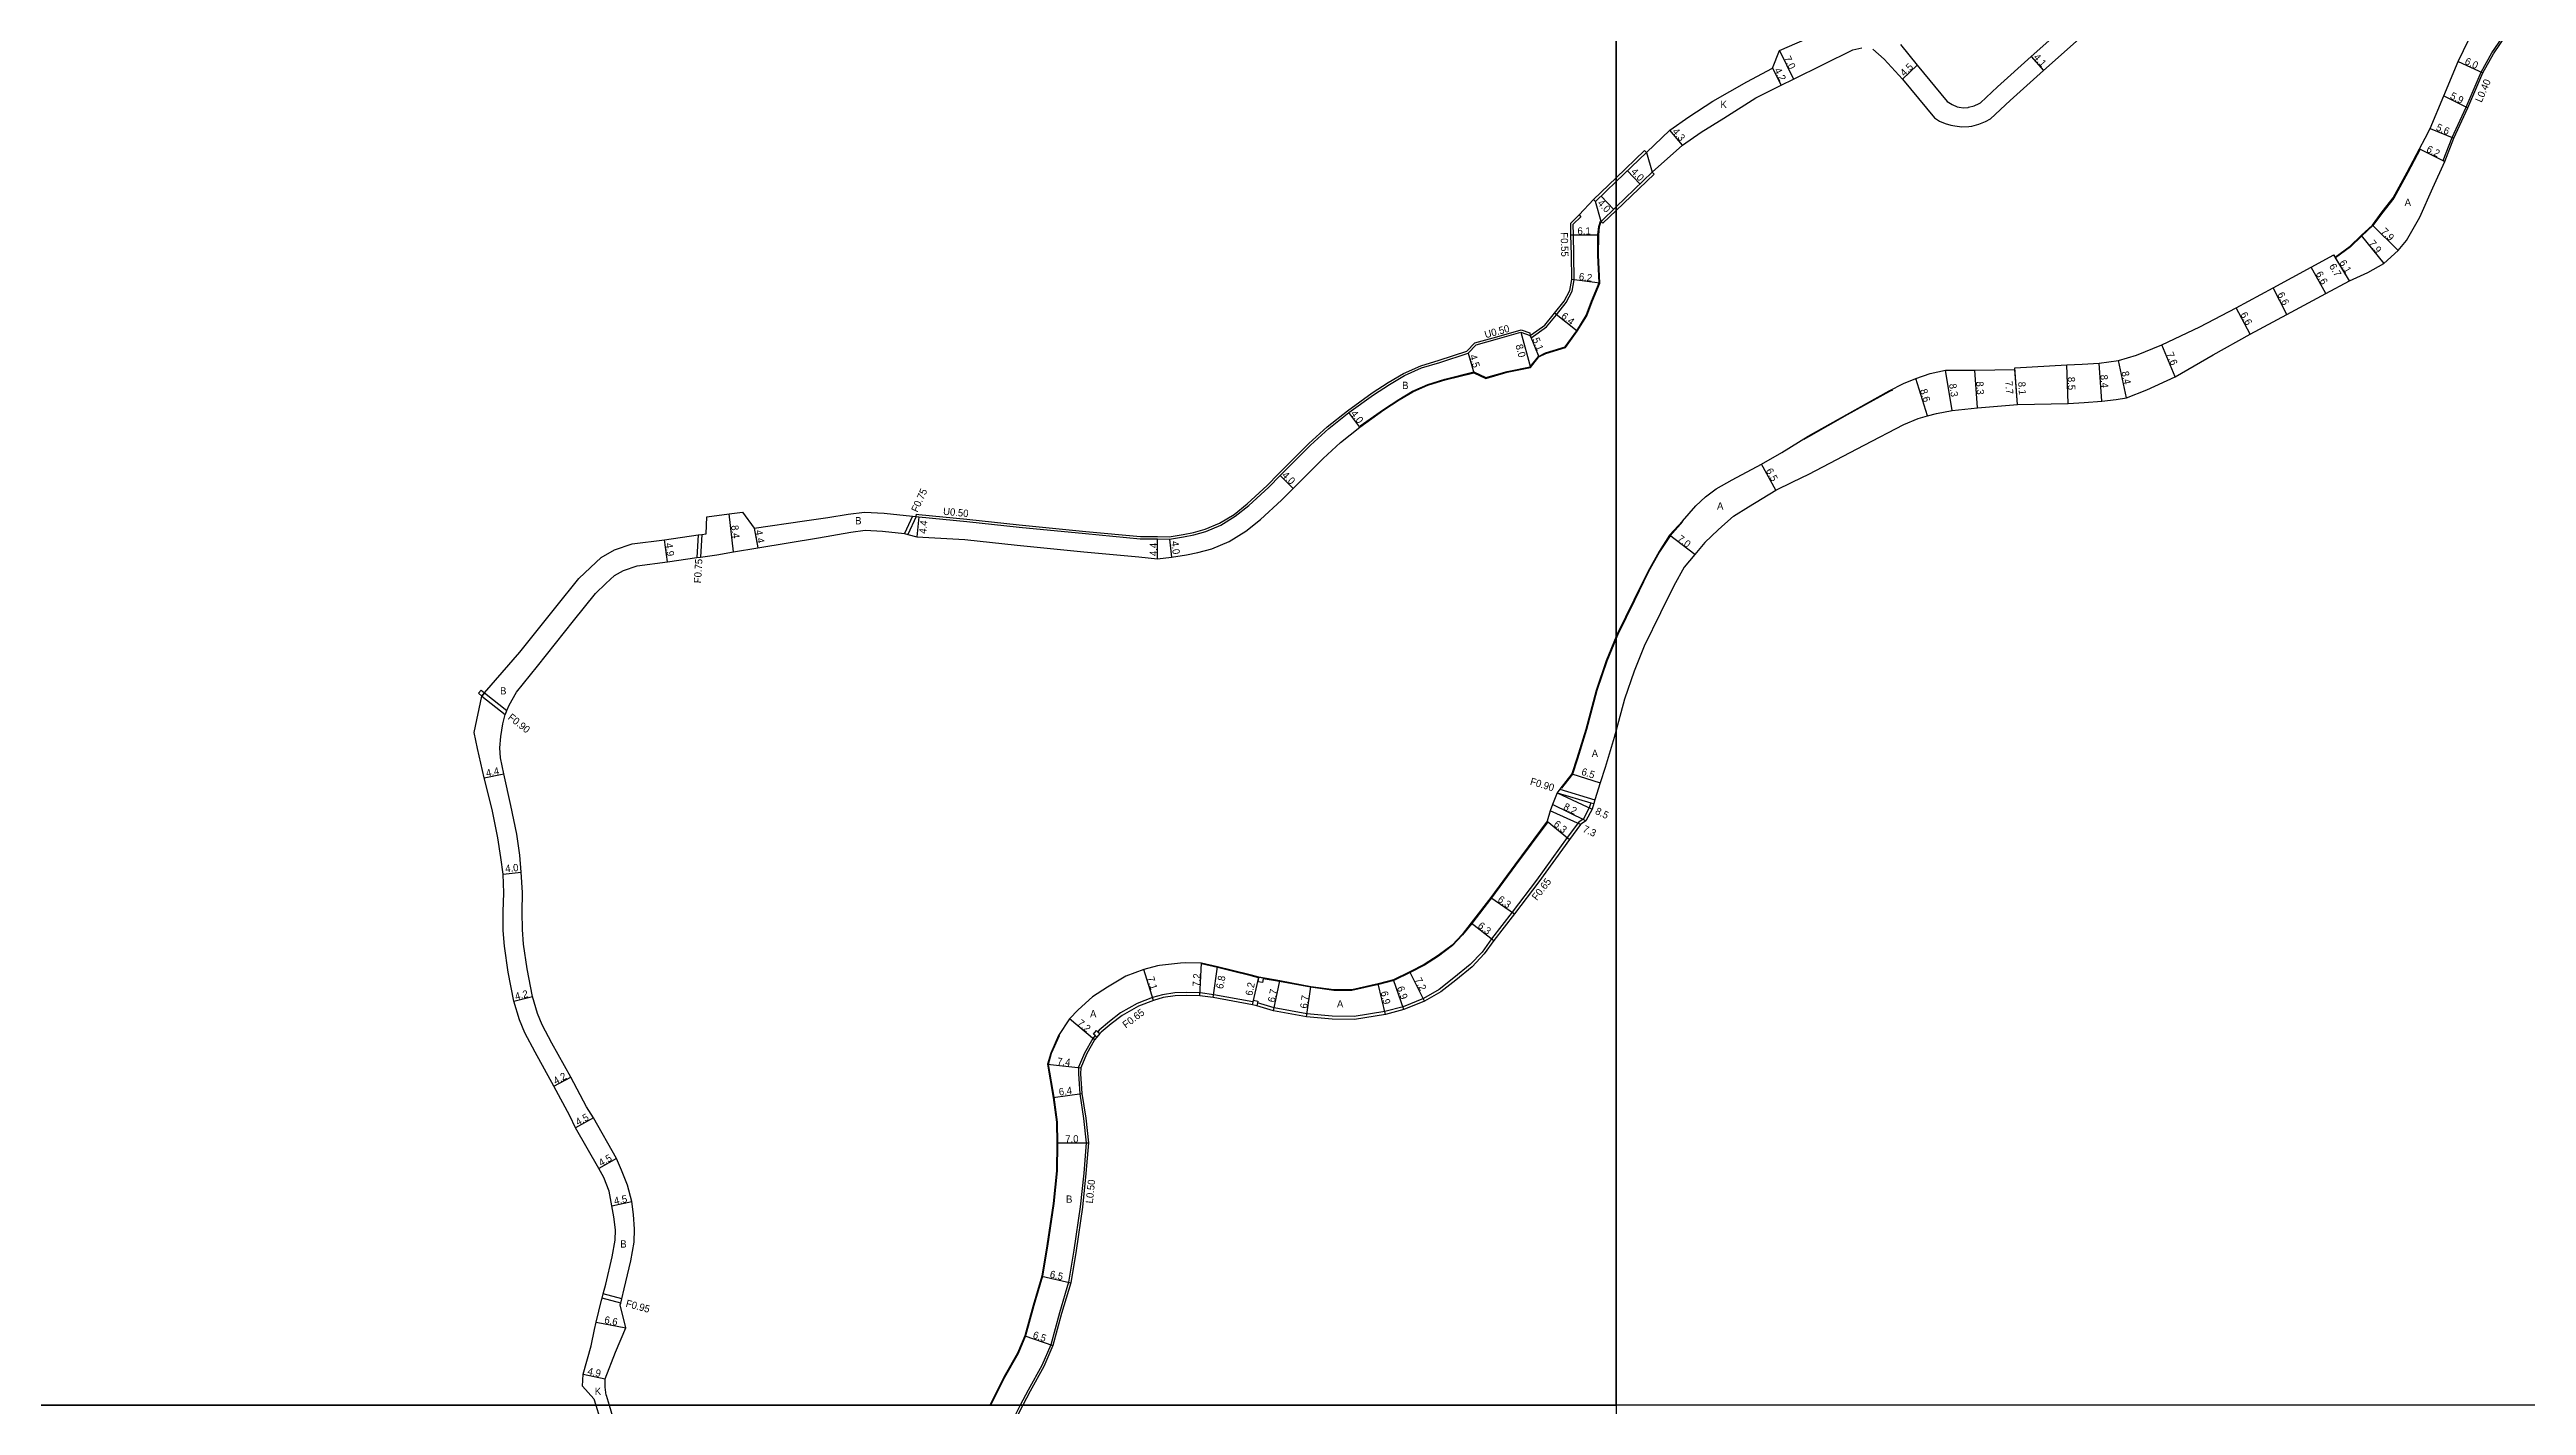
# Model space of a CAD drawing. Header units: metres. Extents: x -20000 to -17600, y -108000 to -105000.
# Drawn here: x -19544 to -19000, y -107400 to -107102 of the extents above; entities that cross this region are included whole.
import ezdxf

# ---------------------------------------------------------------- set-up
doc = ezdxf.new("R2010")
doc.units = ezdxf.units.M
doc.header["$LTSCALE"] = 2.5
for name, color, linetype in [('側溝・桝', 7, 'Continuous'), ('図郭', 7, 'Continuous'), ('幅員', 7, 'Continuous'), ('歩道・分離帯・安全施設', 7, 'Continuous'), ('舗装', 7, 'Continuous'), ('道路', 7, 'Continuous')]:
    doc.layers.add(name, color=color, linetype=linetype)
doc.styles.get("Standard").update_dxf_attribs({"font": ''})
doc.styles.get('Standard').set_extended_font_data('@MS PGothic')

msp = doc.modelspace()

# ---------------------------------------------------------------- linework, layer by layer
at = {"layer": '側溝・桝'}
for points in [[(-19018.3, -107126.62), (-19016.32, -107121.53), (-19013.25, -107114.89), (-19009.91, -107107.19), (-19007.55, -107102.95), (-19003.03, -107096.37), (-19000.36, -107093.61), (-18995.89, -107089.61)], [(-19018.3, -107126.62), (-19017.94, -107126.8)], [(-19218.7, -107165.56), (-19215.32, -107163.15), (-19213.16, -107160.5), (-19210.98, -107157.82), (-19209.68, -107155.3), (-19209.22, -107152.81), (-19209.29, -107147.29), (-19209.41, -107142.97), (-19209.44, -107140.58), (-19207.75, -107138.94)], [(-19208.14, -107138.55), (-19207.75, -107138.94)], [(-19295.2, -107208.76), (-19292.93, -107208.32), (-19290.32, -107207.61), (-19287.15, -107206.28), (-19283.99, -107204.32), (-19281.09, -107202.03), (-19276.7, -107197.96), (-19274.22, -107195.45), (-19267.53, -107188.77), (-19263.5, -107185.08), (-19259.08, -107181.56), (-19253.6, -107177.65), (-19250.11, -107175.38), (-19246.78, -107173.39), (-19242.94, -107171.69), (-19238.91, -107170.46), (-19232.81, -107168.45)], [(-19232.81, -107168.45), (-19231.07, -107166.64), (-19226.23, -107165.31), (-19220.92, -107163.8), (-19219, -107164.48)], [(-19219, -107164.48), (-19218.92, -107165.04)], [(-19218.7, -107165.56), (-19218.92, -107165.04)], [(-19354.64, -107204.71), (-19356.38, -107208.54)], [(-19353.85, -107204.79), (-19355.65, -107208.74)], [(-19353.85, -107204.79), (-19353.8, -107204.3)], [(-19353.8, -107204.3), (-19353.22, -107204.36), (-19342.69, -107205.37), (-19331.17, -107206.65), (-19316.58, -107208.06), (-19304.55, -107209.17), (-19300.82, -107209.21), (-19298.24, -107209.25), (-19295.2, -107208.76)], [(-19401.73, -107208.83), (-19402.02, -107213.82)], [(-19400.97, -107208.72), (-19401.26, -107213.72)], [(-19449.32, -107244.24), (-19444.16, -107248.32)], [(-19448.73, -107243.56), (-19443.81, -107247.44)], [(-19213.01, -107265.46), (-19205.57, -107267.67), (-19204.95, -107267.86)], [(-19212.41, -107264.7), (-19204.68, -107267)], [(-19205.57, -107267.67), (-19205.92, -107268.82), (-19207.16, -107271.2), (-19208.31, -107271.99), (-19210.8, -107275.32), (-19217.51, -107284.68), (-19222.9, -107291.68), (-19227.42, -107297.58), (-19229.49, -107300.47), (-19232.08, -107303.21), (-19235.69, -107306.16), (-19238.92, -107308.68), (-19242.39, -107310.65), (-19246.85, -107312.46), (-19250.88, -107313.55), (-19257.59, -107314.62), (-19262.41, -107314.58), (-19267.99, -107314.06), (-19275.14, -107312.73), (-19278.84, -107311.62)], [(-19279.81, -107311.39), (-19279.83, -107311.39), (-19288.46, -107309.83), (-19291.45, -107309.44), (-19294.43, -107309.36), (-19296.99, -107309.43), (-19299.68, -107309.84), (-19301.91, -107310.46), (-19305.25, -107311.75), (-19308.92, -107313.84), (-19311.38, -107315.72), (-19313.64, -107317.61), (-19313.95, -107317.95)], [(-19314.49, -107318.8), (-19315.03, -107319.43), (-19316.88, -107322.69), (-19318.14, -107325.75), (-19318.2, -107327.21), (-19317.9, -107331.6), (-19317.08, -107337.04), (-19316.46, -107342.34), (-19317.02, -107349.04), (-19317.8, -107356.44), (-19319.2, -107365.93), (-19320.35, -107372.99), (-19322.35, -107379.71), (-19324.25, -107386.72), (-19326.21, -107391.24), (-19329.26, -107396.66), (-19330.96, -107400)], [(-19315.96, -107342.33), (-19322.95, -107342.45)], [(-19322.95, -107342.45), (-19315.96, -107342.33)], [(-19418.53, -107376.63), (-19422.61, -107375.54)], [(-19418.76, -107377.55), (-19422.86, -107376.45)], [(-19330.96, -107400), (-19332.07, -107402.19)]]:
    msp.add_lwpolyline(points, dxfattribs=at)
for points in [[(-19448.73, -107243.56), (-19449.32, -107244.24), (-19450.05, -107243.61), (-19449.44, -107242.92)], [(-19277.73, -107307.15), (-19278.72, -107306.97), (-19278.57, -107306.13), (-19278.55, -107305.99), (-19277.56, -107306.16), (-19277.59, -107306.31)], [(-19278.99, -107312.25), (-19279.96, -107312.02), (-19279.81, -107311.39), (-19279.73, -107311.05), (-19278.76, -107311.28), (-19278.84, -107311.62)], [(-19314.11, -107319.13), (-19314.49, -107318.8), (-19314.87, -107318.48), (-19314.21, -107317.72), (-19313.95, -107317.95), (-19313.46, -107318.38)]]:
    msp.add_lwpolyline(points, close=True, dxfattribs=at)
at = {"layer": '図郭'}
for points in [[(-20000, -106800), (-19200, -106800), (-19200, -107400), (-20000, -107400)], [(-19200, -106800), (-18400, -106800), (-18400, -107400), (-19200, -107400)], [(-20000, -107400), (-19200, -107400), (-19200, -108000), (-20000, -108000)]]:
    msp.add_lwpolyline(points, close=True, dxfattribs=at)
at = {"layer": '幅員'}
for points in [[(-19164.12, -107102.46), (-19161.05, -107108.75)], [(-19165.66, -107106.35), (-19163.74, -107110.09)], [(-19137.1, -107108.75), (-19133.85, -107105.64)], [(-19108.8, -107103.74), (-19106.08, -107106.8)], [(-19015, -107104.86), (-19009.55, -107107.36)], [(-19018.15, -107112.4), (-19012.88, -107115.05)], [(-19185.43, -107123.22), (-19188.25, -107119.97)], [(-19021.13, -107119.54), (-19015.95, -107121.69)], [(-19023.5, -107124.04), (-19017.94, -107126.8)], [(-19197.55, -107128.87), (-19194.78, -107131.76)], [(-19203.34, -107134.43), (-19200.57, -107137.32)], [(-19033.81, -107140.79), (-19028.19, -107146.34)], [(-19203.86, -107142.97), (-19209.96, -107142.98)], [(-19036.3, -107143.1), (-19031.34, -107149.25)], [(-19044.05, -107155.81), (-19047.28, -107150.06)], [(-19038.88, -107153.06), (-19042.32, -107147.31)], [(-19038.88, -107153.06), (-19042.01, -107147.83)], [(-19203.62, -107153.51), (-19209.77, -107152.76)], [(-19052.61, -107160.4), (-19055.67, -107154.55)], [(-19208.56, -107164.11), (-19213.58, -107160.15)], [(-19060.72, -107164.77), (-19063.8, -107158.94)], [(-19232.54, -107168.89), (-19231.28, -107173.21)], [(-19220.94, -107164.32), (-19218.83, -107172.04)], [(-19218.92, -107165.04), (-19217, -107169.76)], [(-19077.2, -107174.11), (-19080.07, -107167.07)], [(-19126.19, -107181.51), (-19127.63, -107172.63)], [(-19120.63, -107180.92), (-19121.19, -107172.64)], [(-19111.84, -107180.21), (-19112.41, -107172.13)], [(-19111.84, -107180.21), (-19112.38, -107172.53)], [(-19100.72, -107180.01), (-19100.95, -107171.51)], [(-19093.31, -107179.49), (-19093.89, -107171.11)], [(-19087.9, -107178.75), (-19089.61, -107170.53)], [(-19131.63, -107182.7), (-19134.19, -107174.49)], [(-19256.37, -107185.15), (-19258.78, -107181.96)], [(-19273.87, -107195.8), (-19271.02, -107198.61)], [(-19164.94, -107199.02), (-19168.06, -107193.32)], [(-19393.95, -107212.56), (-19394.9, -107204.22)], [(-19353.27, -107204.86), (-19353.71, -107209.23)], [(-19408.49, -107214.75), (-19409.16, -107209.9)], [(-19389.44, -107207.33), (-19388.66, -107211.66)], [(-19300.84, -107214.1), (-19300.83, -107209.71)], [(-19298.2, -107209.75), (-19297.73, -107213.72)], [(-19182.72, -107213.16), (-19188.29, -107208.92)], [(-19448.78, -107262.19), (-19444.47, -107261.3)], [(-19209.73, -107261.29), (-19203.56, -107263.32)], [(-19213.01, -107265.46), (-19205.32, -107269.07)], [(-19215.17, -107271.74), (-19210.28, -107275.71)], [(-19207.86, -107272.47), (-19214.5, -107269.44)], [(-19206.66, -107271.64), (-19214.04, -107268.07)], [(-19444.61, -107283.35), (-19440.63, -107282.95)], [(-19227.54, -107288.45), (-19222.38, -107292.07)], [(-19231.86, -107294.08), (-19226.9, -107297.96)], [(-19301.7, -107311.08), (-19303.8, -107304.29)], [(-19291.51, -107310.09), (-19291.12, -107302.9)], [(-19288.56, -107310.47), (-19287.61, -107303.74)], [(-19242.1, -107311.24), (-19245.33, -107304.8)], [(-19442.26, -107311.23), (-19438.18, -107310.23)], [(-19279.96, -107312.02), (-19278.55, -107305.99)], [(-19275.29, -107313.36), (-19273.95, -107306.79)], [(-19268.08, -107314.7), (-19267.14, -107308.07)], [(-19250.74, -107314.19), (-19252.29, -107307.46)], [(-19246.64, -107313.07), (-19248.94, -107306.57)], [(-19314.62, -107319.72), (-19320.18, -107315.14)], [(-19325.01, -107325.12), (-19317.64, -107325.86)], [(-19433.43, -107329.93), (-19429.75, -107327.91)], [(-19323.74, -107332.39), (-19317.4, -107331.55)], [(-19424.74, -107336.88), (-19428.68, -107339.04)], [(-19419.66, -107345.8), (-19423.58, -107348.02)], [(-19420.7, -107356.18), (-19416.29, -107355.28)], [(-19326.21, -107371.64), (-19319.87, -107373.1)], [(-19424.14, -107381.72), (-19417.67, -107383.03)], [(-19329.93, -107384.73), (-19323.8, -107386.88)], [(-19427.01, -107393.16), (-19422.22, -107394.17)]]:
    msp.add_lwpolyline(points, dxfattribs=at)
at = {"layer": '歩道・分離帯・安全施設'}
for points in [[(-19023.36, -107124.11), (-19023.36, -107124.11), (-19026.06, -107129.22), (-19029.14, -107134.87), (-19031.53, -107137.97), (-19033.7, -107140.89), (-19036.2, -107143.21), (-19038.62, -107145.53), (-19041.93, -107147.96)], [(-19256.29, -107184.91), (-19251.16, -107181.26), (-19247.81, -107179.07), (-19244.78, -107177.26), (-19241.42, -107175.78), (-19237.64, -107174.62), (-19231.27, -107173.05), (-19228.64, -107174.29), (-19224, -107172.97), (-19218.91, -107171.9), (-19217.1, -107169.64), (-19215.54, -107168.83), (-19211.22, -107167.53), (-19208.68, -107164.03), (-19206.58, -107160.64), (-19205.4, -107157.53), (-19203.77, -107153.48), (-19204.07, -107147.37), (-19204.01, -107142.96), (-19203.83, -107141.09), (-19203.47, -107139.93)], [(-19139.32, -107177.02), (-19139.98, -107177.37), (-19149.25, -107182.5), (-19157.75, -107187.3), (-19158.75, -107187.91)], [(-19185.36, -107205.9), (-19188.17, -107209.01), (-19190.46, -107212.58), (-19192.95, -107217.04), (-19196.02, -107223.25), (-19199.65, -107230.71), (-19200, -107231.56)], [(-19200, -107231.56), (-19202.04, -107236.54), (-19204.26, -107243.05), (-19206.53, -107251.61), (-19208.5, -107258.03), (-19209.6, -107261.36), (-19212.03, -107264.46)], [(-19215.05, -107271.84), (-19222.15, -107281.38), (-19227.42, -107288.54), (-19231.74, -107294.17), (-19233.78, -107296.71), (-19235.98, -107299.04), (-19239.07, -107301.37), (-19242.17, -107303.32), (-19245.26, -107304.93), (-19248.89, -107306.71), (-19252.26, -107307.61), (-19258.12, -107308.92), (-19262.07, -107308.88), (-19267.17, -107308.21), (-19273.98, -107306.94), (-19277.59, -107306.31)], [(-19278.57, -107306.13), (-19278.58, -107306.13), (-19280.21, -107305.68), (-19284.68, -107304.61), (-19287.65, -107303.88), (-19291.13, -107303.05)], [(-19322.38, -107318.79), (-19322.43, -107318.88), (-19324.14, -107322.76), (-19324.85, -107325.13), (-19323.6, -107332.37), (-19322.88, -107337.81), (-19322.8, -107342.45), (-19322.84, -107348.49), (-19323.6, -107355.69), (-19324.98, -107365.05), (-19326.06, -107371.68), (-19327.98, -107378.1), (-19329.79, -107384.78), (-19331.46, -107388.64), (-19334.42, -107393.9), (-19337.51, -107400)], [(-19337.51, -107400), (-19337.59, -107400.15)]]:
    msp.add_lwpolyline(points, dxfattribs=at)
at = {"layer": '舗装'}
msp.add_lwpolyline([(-19418.76, -107377.55), (-19422.86, -107376.45)], dxfattribs=at)
at = {"layer": '道路'}
for points in [[(-19023.5, -107124.04), (-19022.27, -107121.72), (-19021.13, -107119.54), (-19018.15, -107112.4), (-19015, -107104.86), (-19012.62, -107100.06), (-19007.77, -107092.49), (-19004.67, -107089.29), (-19000.69, -107085.07)], [(-19193.35, -107124.84), (-19188.25, -107119.97), (-19184.01, -107117.01), (-19178.78, -107113.55), (-19171.3, -107109.31), (-19165.66, -107106.35), (-19164.12, -107102.46), (-19150.31, -107096.45)], [(-19180.55, -107210.49), (-19177.59, -107207.71), (-19176.15, -107206.39), (-19174.2, -107204.75), (-19170.9, -107202.68), (-19164.94, -107199.02), (-19161.18, -107197.15), (-19157.7, -107195.47), (-19145.54, -107189.15), (-19136.82, -107184.61), (-19133.63, -107183.3), (-19131.63, -107182.7), (-19129.59, -107182.14), (-19126.19, -107181.51), (-19120.63, -107180.92), (-19111.84, -107180.21), (-19100.72, -107180.01), (-19097.18, -107179.77), (-19093.31, -107179.49), (-19090.16, -107179.09), (-19087.9, -107178.75), (-19083.37, -107176.99), (-19077.2, -107174.11), (-19068.85, -107169.29), (-19060.72, -107164.77), (-19052.61, -107160.4), (-19044.05, -107155.81), (-19038.88, -107153.06), (-19034.84, -107151.2), (-19031.34, -107149.25), (-19028.19, -107146.34), (-19026.31, -107144.16), (-19023.38, -107139.05), (-19020.53, -107132.57), (-19017.94, -107126.8), (-19015.95, -107121.69), (-19012.88, -107115.05), (-19009.55, -107107.36), (-19007.21, -107103.16), (-19002.72, -107096.62)], [(-19137.53, -107101.14), (-19133.85, -107105.64), (-19127.25, -107113.65), (-19126.21, -107114.32), (-19125.06, -107114.79), (-19124.63, -107114.91), (-19123.66, -107115.02), (-19122.68, -107114.94), (-19122.58, -107114.92), (-19121.36, -107114.6), (-19120.21, -107114.08), (-19119.94, -107113.92), (-19116.23, -107110.43), (-19108.8, -107103.74), (-19101.02, -107096.87)], [(-19192.11, -107129.2), (-19185.43, -107123.22), (-19181.37, -107120.38), (-19176.33, -107117.32), (-19169.29, -107112.84), (-19163.74, -107110.09), (-19161.05, -107108.75), (-19148, -107102.31), (-19146.05, -107101.85)], [(-19143.64, -107102.17), (-19141.12, -107104.33), (-19137.1, -107108.75), (-19130.07, -107117.26), (-19128.94, -107117.93), (-19127.72, -107118.44), (-19126.44, -107118.82), (-19125.57, -107119), (-19124.06, -107119.18), (-19122.53, -107119.13), (-19121.85, -107119.03), (-19120.31, -107118.65), (-19118.83, -107118.07), (-19117.73, -107117.47), (-19113.45, -107113.45), (-19106.08, -107106.8), (-19098.24, -107099.89)], [(-19200, -107130.4), (-19193.76, -107124.41), (-19193.35, -107124.84), (-19200, -107131.23)], [(-19200, -107131.23), (-19193.35, -107124.84)], [(-19200, -107131.23), (-19193.35, -107124.84), (-19192.11, -107129.2), (-19200, -107136.77)], [(-19185.47, -107205.8), (-19182.48, -107202.48), (-19180.38, -107200.48), (-19178.01, -107198.75), (-19174.52, -107196.74), (-19168.06, -107193.32), (-19163.63, -107190.73), (-19157.83, -107187.17), (-19149.32, -107182.37), (-19140.05, -107177.23), (-19136.85, -107175.59), (-19134.19, -107174.49), (-19131.04, -107173.39), (-19127.63, -107172.63), (-19121.19, -107172.64), (-19112.38, -107172.53), (-19112.41, -107172.13), (-19100.95, -107171.51), (-19097.63, -107171.34), (-19093.89, -107171.11), (-19089.61, -107170.53), (-19085.69, -107169.36), (-19080.07, -107167.07), (-19071.72, -107163.14), (-19063.8, -107158.94), (-19055.67, -107154.55), (-19047.28, -107150.06), (-19042.32, -107147.31), (-19042.01, -107147.83), (-19038.72, -107145.42), (-19036.3, -107143.1), (-19033.81, -107140.79), (-19031.65, -107137.88), (-19029.27, -107134.78), (-19026.19, -107129.15), (-19023.5, -107124.04)], [(-19204.56, -107135.61), (-19204.98, -107135.18), (-19200, -107130.4)], [(-19200, -107137.61), (-19191.7, -107129.64), (-19192.11, -107129.2), (-19200, -107136.77)], [(-19200, -107136.77), (-19192.11, -107129.2)], [(-19232.54, -107168.89), (-19230.8, -107167.08), (-19226.1, -107165.79), (-19220.94, -107164.32), (-19218.92, -107165.04), (-19218.68, -107164.87), (-19215.7, -107162.74), (-19213.58, -107160.15), (-19211.45, -107157.52), (-19210.21, -107155.12), (-19209.77, -107152.76), (-19209.84, -107147.3), (-19209.96, -107142.98), (-19210, -107140.34), (-19208.14, -107138.55), (-19204.98, -107135.18)], [(-19204.98, -107135.18), (-19204.56, -107135.61), (-19200, -107131.23)], [(-19200, -107131.23), (-19204.56, -107135.61)], [(-19200, -107136.77), (-19203.33, -107139.97), (-19204.56, -107135.61), (-19200, -107131.23)], [(-19294.47, -107213.2), (-19291.92, -107212.71), (-19288.85, -107211.87), (-19285.08, -107210.29), (-19281.41, -107208.01), (-19278.17, -107205.45), (-19273.57, -107201.19), (-19271.02, -107198.61), (-19264.42, -107192.02), (-19260.58, -107188.51), (-19256.37, -107185.15), (-19251.08, -107181.38), (-19247.73, -107179.2), (-19244.71, -107177.4), (-19241.37, -107175.92), (-19237.6, -107174.76), (-19231.28, -107173.21), (-19228.65, -107174.45), (-19223.97, -107173.11), (-19218.83, -107172.04), (-19217, -107169.76), (-19215.48, -107168.97), (-19211.13, -107167.66), (-19208.56, -107164.11), (-19206.44, -107160.71), (-19205.26, -107157.59), (-19203.62, -107153.51), (-19203.92, -107147.36), (-19203.86, -107142.97), (-19203.68, -107141.12), (-19203.33, -107139.97)], [(-19203.33, -107139.97), (-19200, -107136.77)], [(-19200, -107136.77), (-19203.33, -107139.97), (-19202.92, -107140.4), (-19200, -107137.61)], [(-19295.12, -107209.25), (-19292.82, -107208.81), (-19290.16, -107208.08), (-19286.92, -107206.72), (-19283.71, -107204.73), (-19280.77, -107202.41), (-19276.35, -107198.32), (-19273.87, -107195.8), (-19267.19, -107189.13), (-19263.18, -107185.46), (-19258.78, -107181.96), (-19253.32, -107178.07), (-19249.85, -107175.81), (-19246.55, -107173.84), (-19242.77, -107172.16), (-19238.76, -107170.94), (-19232.54, -107168.89)], [(-19450.98, -107252.27), (-19449.32, -107244.24), (-19448.73, -107243.56), (-19440.92, -107234.58), (-19433.03, -107224.71), (-19427.95, -107218.42), (-19425.41, -107215.97), (-19423.07, -107213.81), (-19420.13, -107212.13), (-19416.25, -107210.82), (-19409.16, -107209.9), (-19401.73, -107208.83), (-19400.97, -107208.72), (-19400.01, -107208.59), (-19399.87, -107204.9), (-19394.9, -107204.22), (-19391.98, -107203.82), (-19389.44, -107207.33), (-19378.37, -107205.76), (-19373.25, -107204.98)], [(-19373.25, -107204.98), (-19368.79, -107204.25), (-19365.17, -107203.82), (-19360.9, -107204.04), (-19354.64, -107204.71), (-19353.85, -107204.79), (-19353.27, -107204.86), (-19342.74, -107205.87), (-19331.22, -107207.14), (-19316.62, -107208.56), (-19304.58, -107209.67), (-19300.83, -107209.71), (-19298.2, -107209.75), (-19295.12, -107209.25)], [(-19185.47, -107205.8), (-19188.29, -107208.92), (-19190.59, -107212.5), (-19193.09, -107216.97), (-19196.15, -107223.18), (-19199.79, -107230.65), (-19200, -107231.16)], [(-19441.68, -107243.38), (-19437.09, -107237.64), (-19429.17, -107227.74), (-19424.33, -107221.74), (-19422.03, -107219.52), (-19420.15, -107217.79), (-19418.12, -107216.62), (-19415.14, -107215.62), (-19408.49, -107214.75), (-19402.02, -107213.82), (-19401.26, -107213.72), (-19397.62, -107213.19), (-19393.95, -107212.56), (-19388.66, -107211.66), (-19375.34, -107209.49), (-19368.17, -107208.21), (-19365.03, -107207.83), (-19361.21, -107208.02), (-19356.38, -107208.54), (-19355.65, -107208.74), (-19353.71, -107209.23), (-19343.15, -107209.85), (-19331.63, -107211.12), (-19316.98, -107212.54), (-19304.89, -107213.65), (-19300.84, -107214.1), (-19297.73, -107213.72), (-19294.47, -107213.2)], [(-19180.55, -107210.49), (-19182.72, -107213.16), (-19185.04, -107215.89), (-19187.33, -107220.01), (-19190.29, -107225.99), (-19193.85, -107233.3), (-19196.09, -107238.77), (-19198.18, -107244.89), (-19200, -107251.74)], [(-19200, -107231.16), (-19202.18, -107236.49), (-19204.4, -107243), (-19206.68, -107251.57), (-19208.65, -107257.98), (-19209.73, -107261.29), (-19212.41, -107264.7), (-19213.01, -107265.46), (-19214.04, -107268.07), (-19214.5, -107269.44), (-19215.17, -107271.74), (-19222.28, -107281.29), (-19227.54, -107288.45), (-19231.86, -107294.08), (-19233.89, -107296.61), (-19236.08, -107298.93), (-19239.15, -107301.24), (-19242.24, -107303.19), (-19245.33, -107304.8), (-19248.94, -107306.57), (-19252.29, -107307.46), (-19258.13, -107308.77), (-19262.06, -107308.73), (-19267.14, -107308.07), (-19273.95, -107306.79), (-19278.55, -107305.99), (-19280.17, -107305.54), (-19284.65, -107304.47), (-19287.61, -107303.74), (-19291.12, -107302.9), (-19294.63, -107302.81), (-19295.78, -107302.87)], [(-19421.93, -107397.77), (-19422.16, -107396.04), (-19422.22, -107394.17), (-19419.93, -107388.33), (-19417.67, -107383.03), (-19418.86, -107377.93), (-19418.76, -107377.55), (-19418.53, -107376.63), (-19417.98, -107374.42), (-19416.52, -107368.25), (-19415.79, -107364.17), (-19415.73, -107361.35), (-19415.96, -107358.12), (-19416.29, -107355.28), (-19417.31, -107351.7), (-19418.58, -107348.36), (-19419.66, -107345.8), (-19424.74, -107336.88), (-19426.25, -107334.43), (-19429.75, -107327.91), (-19433.89, -107320.5), (-19436.05, -107316.42), (-19437.05, -107313.94), (-19438.18, -107310.23), (-19439.35, -107304.18), (-19440.1, -107298.73), (-19440.37, -107295.53), (-19440.42, -107291.71), (-19440.34, -107287.41), (-19440.63, -107282.95), (-19440.91, -107279.2), (-19441.63, -107274.6), (-19442.94, -107268.26), (-19444.47, -107261.3), (-19445.2, -107257.83), (-19445.36, -107255.64), (-19445.14, -107253.12), (-19444.67, -107250.37), (-19444.16, -107248.32), (-19444.12, -107248.18), (-19443.81, -107247.44), (-19443.28, -107246.2), (-19441.68, -107243.38)], [(-19424.52, -107383.4), (-19424.14, -107381.72), (-19422.98, -107376.91), (-19422.86, -107376.45), (-19422.61, -107375.54), (-19422.05, -107373.41), (-19420.63, -107367.4), (-19419.98, -107363.76), (-19419.93, -107361.45), (-19420.29, -107358.59), (-19420.7, -107356.18), (-19421.33, -107352.96), (-19422.46, -107349.99), (-19423.58, -107348.02), (-19428.68, -107339.04), (-19429.95, -107336.42), (-19433.43, -107329.93), (-19437.59, -107322.48), (-19439.85, -107318.2), (-19441.02, -107315.34), (-19442.26, -107311.23), (-19443.49, -107304.87), (-19444.28, -107299.19), (-19444.57, -107295.75), (-19444.62, -107291.63), (-19444.42, -107287.43), (-19444.61, -107283.35), (-19445.08, -107279.71), (-19445.76, -107275.35), (-19447.04, -107269.18), (-19448.78, -107262.19), (-19450.24, -107255.75), (-19450.98, -107252.27)], [(-19200, -107251.74), (-19200.43, -107253.37), (-19202.45, -107259.95), (-19203.56, -107263.32), (-19204.68, -107267), (-19204.95, -107267.86), (-19205.32, -107269.07), (-19206.66, -107271.64), (-19207.86, -107272.47), (-19210.28, -107275.71), (-19216.99, -107285.07), (-19222.38, -107292.07), (-19226.9, -107297.96), (-19228.99, -107300.88), (-19231.64, -107303.69), (-19235.28, -107306.67), (-19238.56, -107309.22), (-19242.1, -107311.24), (-19246.64, -107313.07), (-19250.74, -107314.19), (-19257.55, -107315.27), (-19262.44, -107315.23), (-19268.08, -107314.7), (-19275.29, -107313.36), (-19278.99, -107312.25)], [(-19295.78, -107302.87), (-19300.38, -107303.44), (-19300.8, -107303.51), (-19303.8, -107304.29), (-19307.75, -107305.79), (-19311.82, -107308.17), (-19315.11, -107310.28), (-19318.24, -107313.18), (-19320.18, -107315.14), (-19322.57, -107318.81), (-19324.28, -107322.7), (-19325.01, -107325.12), (-19323.74, -107332.39), (-19323.03, -107337.82), (-19322.95, -107342.45), (-19322.99, -107348.48), (-19323.75, -107355.67), (-19325.13, -107365.02), (-19326.21, -107371.64), (-19328.12, -107378.06), (-19329.93, -107384.73), (-19331.59, -107388.57), (-19334.56, -107393.83), (-19337.68, -107400)], [(-19278.99, -107312.25), (-19279.96, -107312.02), (-19288.56, -107310.47), (-19291.51, -107310.09), (-19294.43, -107310.01), (-19296.93, -107310.07), (-19299.54, -107310.48), (-19301.7, -107311.08), (-19304.97, -107312.33), (-19308.56, -107314.38), (-19310.97, -107316.23), (-19313.19, -107318.07), (-19313.46, -107318.38), (-19314.11, -107319.13), (-19314.62, -107319.72), (-19316.43, -107322.91), (-19317.64, -107325.86), (-19317.7, -107327.2), (-19317.4, -107331.55), (-19316.58, -107336.98), (-19315.96, -107342.33), (-19316.52, -107349.09), (-19317.3, -107356.5), (-19318.71, -107366.01), (-19319.86, -107373.1), (-19321.87, -107379.85), (-19323.78, -107386.89), (-19325.76, -107391.46), (-19328.82, -107396.9), (-19330.4, -107400)], [(-19424.7, -107398.63), (-19427.13, -107395.78), (-19427.01, -107393.16), (-19425.27, -107386.92), (-19424.52, -107383.4)], [(-19424.7, -107398.63), (-19424.27, -107400)], [(-19424.27, -107400), (-19422.64, -107405.29)], [(-19421.93, -107397.77), (-19421.27, -107400)], [(-19421.27, -107400), (-19419.96, -107404.46)], [(-19337.68, -107400), (-19337.73, -107400.09)], [(-19330.4, -107400), (-19331.84, -107402.85)]]:
    msp.add_lwpolyline(points, dxfattribs=at)

# ---------------------------------------------------------------- texts
at = {"layer": '側溝・桝'}
for s, rotation, p in [('L0.40', 66.5942, (-19009.83, -107113.98)), ('F0.55', 271.6084, (-19212.23, -107142.41)), ('U0.50', 15.377, (-19228.7, -107165.67)), ('F0.75', 65.5369, (-19353.55, -107204)), ('U0.50', 354.4958, (-19347.98, -107204.41)), ('F0.75', 86.6214, (-19401.11, -107219.49)), ('F0.90', 321.7143, (-19443.69, -107249.19)), ('F0.90', 343.4191, (-19219.05, -107263.66)), ('F0.65', 52.3805, (-19217.43, -107289.25)), ('F0.65', 37.4054, (-19307.74, -107317.3)), ('L0.50', 83.9653, (-19315.03, -107355.73)), ('F0.95', 344.9719, (-19417.78, -107378.33))]:
    msp.add_text(s, height=1.6, rotation=rotation, dxfattribs=at).set_placement(p)
at = {"layer": '幅員'}
for s, rotation, p in [('7.0', 296.0216, (-19163.2, -107104.12)), ('4.1', 311.6787, (-19108.43, -107104.01)), ('4.2', 297.1099, (-19165.34, -107106.75)), ('4.5', 43.783, (-19136.7, -107108.23)), ('6.0', 335.3141, (-19013.69, -107105.35)), ('5.9', 333.2727, (-19016.9, -107112.92)), ('4.3', 310.989, (-19187.81, -107120.32)), ('5.6', 337.4689, (-19019.98, -107119.91)), ('6.2', 333.6008, (-19022.11, -107124.62)), ('4.0', 313.8269, (-19196.89, -107129.19)), ('4.0', 313.8269, (-19204.24, -107136.1)), ('6.1', 0.1217, (-19208.51, -107142.88)), ('7.9', 315.3721, (-19032.07, -107142.37)), ('7.9', 308.8965, (-19034.75, -107144.87)), ('6.2', 353.1052, (-19208.27, -107152.84)), ('6.6', 299.313, (-19046.36, -107151.49)), ('6.7', 300.8397, (-19043.42, -107149.83)), ('6.1', 300.8397, (-19041.18, -107149.02)), ('6.6', 297.6726, (-19054.79, -107156.01)), ('6.4', 321.7731, (-19212.26, -107161.06)), ('6.6', 297.8027, (-19062.91, -107160.39)), ('8.0', 285.3031, (-19222.15, -107167.2)), ('5.1', 292.0795, (-19218.47, -107165.88)), ('7.6', 292.1412, (-19079.14, -107169.07)), ('4.5', 286.1604, (-19232.26, -107169.48)), ('8.5', 271.5786, (-19100.78, -107174.15)), ('8.4', 274.0222, (-19093.61, -107173.7)), ('8.4', 281.7072, (-19088.98, -107173.05)), ('8.6', 287.297, (-19133.29, -107177.04)), ('8.3', 279.2545, (-19126.87, -107175.73)), ('8.3', 273.8277, (-19120.92, -107175.17)), ('7.7', 274.0221, (-19114.52, -107175.08)), ('8.1', 274.0221, (-19111.69, -107175.25)), ('4.0', 307.1161, (-19258.46, -107182.22)), ('4.0', 315.4147, (-19273.57, -107195.87)), ('6.5', 298.6156, (-19167.18, -107194.72)), ('8.4', 276.5277, (-19394.51, -107206.79)), ('4.4', 84.2466, (-19351.64, -107208.63)), ('4.9', 277.8009, (-19408.95, -107210.73)), ('4.4', 280.1357, (-19389.23, -107207.9)), ('4.4', 89.8427, (-19300.9, -107213.5)), ('4.0', 276.8202, (-19297.78, -107210.28)), ('7.0', 322.7112, (-19186.72, -107209.99)), ('4.4', 11.6148, (-19448.21, -107261.97)), ('6.5', 341.8151, (-19207.78, -107261.48)), ('6.3', 320.9896, (-19213.9, -107272.64)), ('8.2', 334.179, (-19211.75, -107269.07)), ('8.5', 334.8826, (-19204.77, -107270.05)), ('7.3', 335.4529, (-19207.51, -107274)), ('4.0', 5.7242, (-19444.07, -107282.94)), ('6.3', 324.8689, (-19226.21, -107289.26)), ('6.3', 321.9471, (-19230.58, -107294.96)), ('4.2', 13.838, (-19441.8, -107311.02)), ('7.1', 287.1847, (-19303.13, -107306.13)), ('7.2', 86.9248, (-19291.5, -107308.09)), ('6.8', 78.5052, (-19286.42, -107308.66)), ('6.2', 78.5052, (-19279.97, -107310.15)), ('6.7', 78.5052, (-19275.04, -107311.62)), ('6.7', 81.9646, (-19267.93, -107312.95)), ('6.9', 283.0064, (-19251.78, -107309.24)), ('6.9', 289.4799, (-19248.23, -107308.28)), ('7.2', 296.6004, (-19244.34, -107306.54)), ('7.2', 320.4588, (-19318.57, -107316.33)), ('7.4', 354.3053, (-19322.91, -107325.23)), ('4.2', 28.8717, (-19433.04, -107329.61)), ('6.4', 7.537, (-19322.39, -107331.98)), ('4.5', 28.6737, (-19428.16, -107338.64)), ('7.0', 0.9474, (-19321.06, -107342.32)), ('4.5', 29.6333, (-19423.06, -107347.61)), ('4.5', 11.5826, (-19420.08, -107355.95)), ('6.5', 347.0837, (-19324.58, -107371.92)), ('6.6', 348.5746, (-19422.46, -107381.96)), ('6.5', 340.6725, (-19328.34, -107385.18)), ('4.9', 348.1212, (-19426.16, -107393.24))]:
    msp.add_text(s, height=1.6, rotation=rotation, dxfattribs=at).set_placement(p)
at = {"layer": '舗装'}
for s, p in [('K', (-19177.1, -107115.08)), ('A', (-19026.75, -107136.58)), ('B', (-19247.06, -107176.79)), ('A', (-19177.85, -107203.27)), ('B', (-19367.26, -107206.52)), ('B', (-19445.28, -107243.89)), ('A', (-19205.39, -107257.64)), ('A', (-19315.63, -107314.82)), ('A', (-19261.37, -107312.63)), ('B', (-19320.91, -107355.53)), ('B', (-19418.86, -107365.38)), ('K', (-19424.47, -107397.73))]:
    msp.add_text(s, height=1.6, dxfattribs=at).set_placement(p)

doc.saveas('drawing.dxf')
